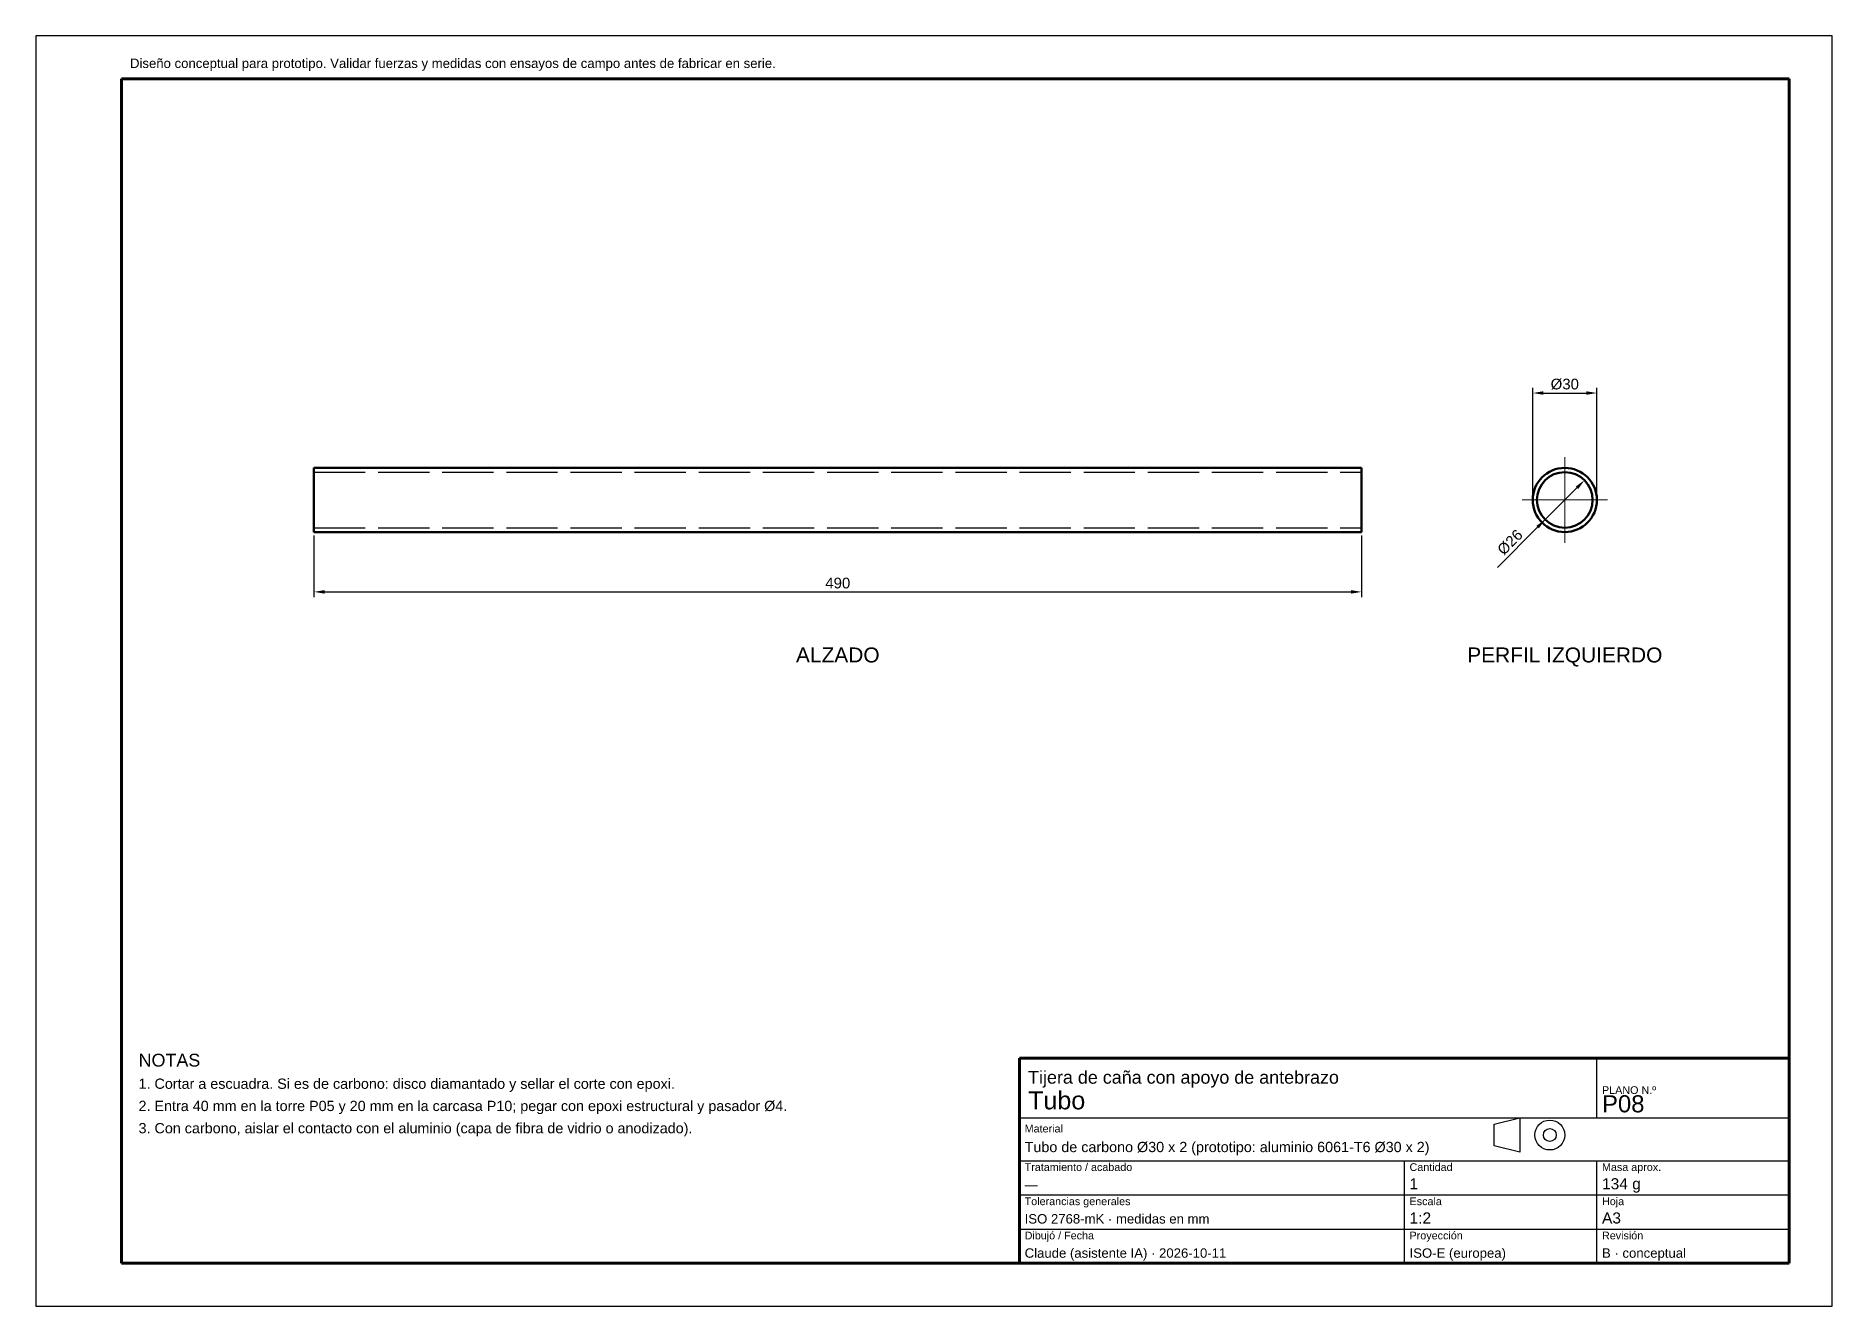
# Model space of a CAD drawing. Header units: millimetres. Extents: x 0 to 840, y 0 to 594.
import ezdxf
from ezdxf.enums import TextEntityAlignment as Align

# ---------------------------------------------------------------- set-up
doc = ezdxf.new("R2010")
doc.units = ezdxf.units.MM
doc.header["$LTSCALE"] = 2
doc.linetypes.add('ACAD_ISO02W100', pattern=[15, 12, -3])
doc.linetypes.add('ACAD_ISO04W100', pattern=[30, 24, -3, 0, -3])
for name, color, linetype, lineweight in [('COTAS', 4, 'Continuous', 18), ('EJES', 1, 'ACAD_ISO04W100', 18), ('MARCO', 7, 'Continuous', 70), ('OCULTAS', 8, 'ACAD_ISO02W100', 25), ('TEXTO', 7, 'Continuous', 25), ('VISIBLE', 7, 'Continuous', 50)]:
    doc.layers.add(name, color=color, linetype=linetype, lineweight=lineweight)
doc.styles.get("Standard").update_dxf_attribs({"font": 'arial.ttf'})
doc.dimstyles.new('ISO25', dxfattribs={"dimscale": 2, "dimtxt": 2.5, "dimasz": 2.5, "dimexe": 1.25, "dimexo": 0.8, "dimgap": 0.8, "dimtad": 1, "dimdec": 1, "dimtxsty": 'Standard', "dimcen": 2.5, "dimclrd": 4, "dimclre": 4, "dimclrt": 7, "dimazin": 3, "dimtfac": 1, "dimtmove": 0, "dimatfit": 3})

msp = doc.modelspace()

# ---------------------------------------------------------------- linework, layer by layer
at = {"layer": 'EJES'}
for p, q in [((715, 357), (715, 397)), ((695, 377), (735, 377))]:
    msp.add_line(p, q, dxfattribs=at)
at = {"layer": 'MARCO'}
for p, q in [((820, 574), (40, 574)), ((40, 574), (40, 20)), ((820, 20), (820, 574)), ((820, 116), (460, 116)), ((460, 116), (460, 20)), ((820, 20), (820, 116)), ((40, 20), (820, 20)), ((460, 20), (820, 20))]:
    msp.add_line(p, q, dxfattribs=at)
at = {"layer": 'OCULTAS'}
for p, q in [((130, 390), (620, 390)), ((130, 364), (620, 364))]:
    msp.add_line(p, q, dxfattribs=at)
for radius in [15, 13]:
    msp.add_circle((715, 377), radius, dxfattribs=at)
for points in [[(130, 362), (130, 362.38), (130, 363.49), (130, 365.27), (130, 367.65), (130, 370.49), (130, 373.66), (130, 377), (130, 380.34), (130, 383.51), (130, 386.35), (130, 388.73), (130, 390.51), (130, 391.62), (130, 392)], [(130, 364), (130, 364.33), (130, 365.29), (130, 366.84), (130, 368.89), (130, 371.36), (130, 374.11), (130, 377), (130, 379.89), (130, 382.64), (130, 385.11), (130, 387.16), (130, 388.71), (130, 389.67), (130, 390)], [(130, 390), (130, 389.67), (130, 388.71), (130, 387.16), (130, 385.11), (130, 382.64), (130, 379.89), (130, 377), (130, 374.11), (130, 371.36), (130, 368.89), (130, 366.84), (130, 365.29), (130, 364.33), (130, 364)], [(620, 362), (620, 362.38), (620, 363.49), (620, 365.27), (620, 367.65), (620, 370.49), (620, 373.66), (620, 377), (620, 380.34), (620, 383.51), (620, 386.35), (620, 388.73), (620, 390.51), (620, 391.62), (620, 392)], [(620, 364), (620, 364.33), (620, 365.29), (620, 366.84), (620, 368.89), (620, 371.36), (620, 374.11), (620, 377), (620, 379.89), (620, 382.64), (620, 385.11), (620, 387.16), (620, 388.71), (620, 389.67), (620, 390)], [(620, 390), (620, 389.67), (620, 388.71), (620, 387.16), (620, 385.11), (620, 382.64), (620, 379.89), (620, 377), (620, 374.11), (620, 371.36), (620, 368.89), (620, 366.84), (620, 365.29), (620, 364.33), (620, 364)]]:
    msp.add_open_spline(points, degree=1, dxfattribs=at)
at = {"layer": 'TEXTO'}
for p, q in [((840, 594), (0, 594)), ((0, 594), (0, 0)), ((840, 0), (840, 594)), ((730, 88), (730, 116)), ((460, 88), (820, 88)), ((682, 85), (694, 88)), ((682, 75), (682, 85)), ((694, 88), (694, 72)), ((460, 68), (820, 68)), ((640, 20), (640, 68)), ((694, 72), (682, 75)), ((730, 20), (730, 68)), ((460, 52), (820, 52)), ((460, 36), (820, 36)), ((0, 0), (840, 0))]:
    msp.add_line(p, q, dxfattribs=at)
for radius in [7, 3]:
    msp.add_circle((708, 80), radius, dxfattribs=at)
at = {"layer": 'VISIBLE'}
for p, q in [((130, 392), (620, 392)), ((130, 362), (620, 362))]:
    msp.add_line(p, q, dxfattribs=at)
for radius in [15, 13]:
    msp.add_circle((715, 377), radius, dxfattribs=at)
for points in [[(130, 392), (130, 391.62), (130, 390.51), (130, 388.73), (130, 386.35), (130, 383.51), (130, 380.34), (130, 377), (130, 373.66), (130, 370.49), (130, 367.65), (130, 365.27), (130, 363.49), (130, 362.38), (130, 362)], [(620, 392), (620, 391.62), (620, 390.51), (620, 388.73), (620, 386.35), (620, 383.51), (620, 380.34), (620, 377), (620, 373.66), (620, 370.49), (620, 367.65), (620, 365.27), (620, 363.49), (620, 362.38), (620, 362)]]:
    msp.add_open_spline(points, degree=1, dxfattribs=at)

# ---------------------------------------------------------------- texts
at = {"layer": 'TEXTO'}
for s, height, p in [('Diseño conceptual para prototipo. Validar fuerzas y medidas con ensayos de campo antes de fabricar en serie.', 4.4, (44, 579)), ('NOTAS', 6, (48, 112)), ('Tijera de caña con apoyo de antebrazo', 6, (464, 104)), ('1. Cortar a escuadra. Si es de carbono: disco diamantado y sellar el corte con epoxi.', 4.8, (48, 101.6)), ('Tubo', 8.4, (464, 92)), ('PLANO N.º', 3.6, (732.4, 99.2)), ('2. Entra 40 mm en la torre P05 y 20 mm en la carcasa P10; pegar con epoxi estructural y pasador Ø4.', 4.8, (48, 91.2)), ('P08', 8, (732.4, 90.6)), ('3. Con carbono, aislar el contacto con el aluminio (capa de fibra de vidrio o anodizado).', 4.8, (48, 80.8)), ('Material', 3.6, (462.4, 81.2)), ('Tubo de carbono Ø30 x 2 (prototipo: aluminio 6061-T6 Ø30 x 2)', 4.8, (462.4, 72)), ('Tratamiento / acabado', 3.6, (462.4, 63.2)), ('Cantidad', 3.6, (642.4, 63.2)), ('1', 5.2, (642.4, 54.6)), ('Masa aprox.', 3.6, (732.4, 63.2)), ('134 g', 5.2, (732.4, 54.6)), ('—', 4.4, (462.4, 54.6)), ('Tolerancias generales', 3.6, (462.4, 47.2)), ('Escala', 3.6, (642.4, 47.2)), ('Hoja', 3.6, (732.4, 47.2)), ('ISO 2768-mK · medidas en mm', 4.4, (462.4, 38.6)), ('1:2', 5.2, (642.4, 38.6)), ('A3', 5.2, (732.4, 38.6)), ('Dibujó / Fecha', 3.6, (462.4, 31.2)), ('Proyección', 3.6, (642.4, 31.2)), ('Revisión', 3.6, (732.4, 31.2)), ('Claude (asistente IA) · 2026-10-11', 4.4, (462.4, 22.6)), ('ISO-E (europea)', 4.4, (642.4, 22.6)), ('B · conceptual', 4.4, (732.4, 22.6))]:
    msp.add_text(s, height=height, dxfattribs=at).set_placement(p)
for s, p in [('ALZADO', (375, 308)), ('PERFIL IZQUIERDO', (715, 308))]:
    msp.add_text(s, height=7, dxfattribs=at).set_placement(p, align=Align.TOP_CENTER)

# ---------------------------------------------------------------- dimensions: what is measured, and where the dimension line sits
at = {"layer": 'COTAS'}
msp.add_linear_dim(base=(700, 427), p1=(700, 377), p2=(730, 377), text='%%c30', dimstyle='ISO25', dxfattribs=at).render()
msp.add_diameter_dim_2p(p1=(724.19, 386.19), p2=(705.81, 367.81), text='%%c26', dimstyle='ISO25', override={"dimtmove": 0}, dxfattribs=at).render()
msp.add_linear_dim(base=(130, 334), p1=(130, 362), p2=(620, 362), dimstyle='ISO25', dxfattribs=at).render()

doc.saveas('drawing.dxf')
